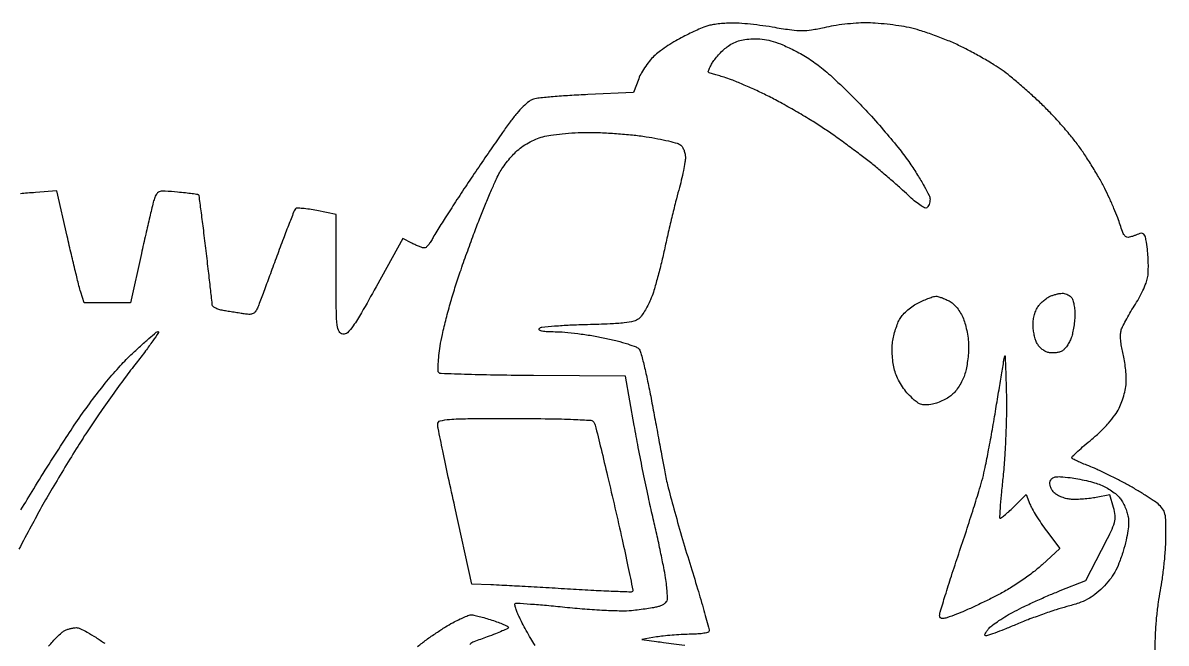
# Model space of a CAD drawing. Extents: x 0 to 561, y -221 to 322.
# Drawn here: x 231.7 to 502.3, y 175 to 321.8 of the extents above; entities that cross this region are included whole.
import ezdxf

# ---------------------------------------------------------------- set-up
doc = ezdxf.new("R2010")
doc.units = 0
doc.header["$MEASUREMENT"] = 0

msp = doc.modelspace()

# ---------------------------------------------------------------- linework, layer by layer
for points in [[(499.74, 169.53), (499.74, 175.41, -0.016086), (499.83, 178.11, -0.009117), (500.1, 181.36, -0.009095), (500.49, 184.64, -0.014784), (500.95, 187.4, 0.014694), (501.42, 190.19, 0.008497), (501.83, 193.58, 0.008487), (502.13, 196.99, 0.01409), (502.25, 199.88, 0.006912), (502.25, 203.76, 0.053434), (502.03, 205.55, 0.101725), (501.48, 206.76, 0.056814), (500.38, 207.94, 0.030377), (499.27, 208.78, 0.007477), (497.34, 210.03, 0.007626), (495.09, 211.39, 0.00756), (492.8, 212.68, 0.007183), (490.38, 213.96, 0.005906), (487.76, 215.24, 0.00597), (485.33, 216.37, 0.015741), (483.55, 217.1, -0.011053), (482.17, 217.66, -0.017458), (481.01, 218.2, -0.01176), (480.1, 218.69, -0.298323), (479.98, 218.93, -0.178867), (480.13, 219.22, -0.003321), (481.4, 220.4, -0.007709), (482.93, 221.76, -0.005024), (484.74, 223.28, 0.019704), (486.78, 225.1, 0.020531), (488.63, 227.04, 0.021912), (490.16, 228.94, 0.04251), (491.17, 230.6, 0.030342), (491.83, 232.17, 0.022134), (492.39, 233.97, 0.022482), (492.76, 235.75, 0.040755), (492.88, 237.24, 0.020642), (492.82, 238.7, 0.011479), (492.63, 240.49, 0.011434), (492.36, 242.28, 0.018119), (492.03, 243.8, -0.021622), (491.74, 245.22, -0.020138), (491.56, 246.69, -0.02059), (491.51, 248.01, -0.061857), (491.63, 248.9, -0.049075), (491.96, 249.83, -0.010653), (492.73, 251.35, -0.01101), (493.69, 253.07, -0.01034), (494.76, 254.79, 0.017233), (495.82, 256.57, 0.01573), (496.79, 258.47, 0.015966), (497.55, 260.22, 0.048241), (497.92, 261.47, 0.035085), (498.06, 262.72, 0.013398), (498.09, 264.49, 0.013191), (498.03, 266.42, 0.015779), (497.86, 268.22, 0.009693), (497.53, 270.53, 0.072243), (497.19, 271.58, 0.212579), (496.72, 271.97, 0.169885), (496.06, 271.94, -0.007933), (495.48, 271.71, -0.005018), (494.81, 271.46, -0.005039), (494.14, 271.23, -0.009257), (493.59, 271.06, -0.179761), (492.98, 271.11, -0.127765), (492.45, 271.54, -0.067858), (491.95, 272.46, -0.019288), (491.43, 274.01, 0.021053), (490.87, 275.64, 0.007622), (489.96, 277.9, 0.007543), (488.88, 280.35, 0.008907), (487.78, 282.63, 0.013686), (486.49, 285.03, 0.007884), (484.81, 287.85, 0.007873), (483.03, 290.63, 0.013043), (481.44, 292.92, 0.015273), (479.67, 295.17, 0.007947), (477.33, 297.88, 0.007895), (474.83, 300.58, 0.01193), (472.57, 302.85, 0.007654), (470.29, 304.96, 0.005946), (467.75, 307.19, 0.006016), (465.33, 309.21, 0.014451), (463.48, 310.64, 0.018805), (461.54, 311.93, 0.007957), (458.85, 313.52, 0.007859), (455.93, 315.13, 0.010183), (453.19, 316.52, 0.015103), (450.35, 317.77, 0.010797), (447.1, 319.01, 0.010916), (443.95, 320.06, 0.022866), (441.46, 320.71, 0.01514), (439.05, 321.15, 0.009614), (436.24, 321.51, 0.009656), (433.45, 321.76, 0.017602), (431.17, 321.84, 0.018391), (428.92, 321.76, 0.010788), (426.24, 321.51, 0.010781), (423.56, 321.14, 0.018017), (421.34, 320.69, -0.017321), (418.38, 320.11, -0.040818), (416.15, 319.92, -0.033736), (413.67, 320.09, -0.008757), (409.72, 320.71, 0.008667), (406.87, 321.15, 0.00767), (403.9, 321.51, 0.007725), (401.21, 321.75, 0.023189), (399.36, 321.8, 0.013182), (397.84, 321.73, 0.011514), (396.25, 321.58, 0.011654), (394.82, 321.38, 0.033398), (393.84, 321.15, 0.02339), (392.85, 320.8, 0.006483), (391.33, 320.15, 0.006531), (389.62, 319.37, 0.0068), (387.96, 318.55, 0.016245), (386.25, 317.61, 0.011405), (384.38, 316.45, 0.011523), (382.64, 315.25, 0.02351), (381.35, 314.21, 0.037537), (380.24, 313.09, 0.023057), (379.11, 311.61, 0.023063), (378.12, 310.04, 0.03775), (377.45, 308.62), (376.2, 305.34), (365.4, 304.85, 0.004157), (361.12, 304.62, 0.005329), (357.18, 304.34, 0.004157), (353.89, 304.03, 0.044904), (352.58, 303.78, 0.095176), (351.52, 303.25, 0.027965), (350.14, 302.05, 0.024875), (348.6, 300.4, 0.01672), (347.01, 298.37, 0.005722), (345.2, 295.85, 0.001775), (342.53, 292.01, 0.001775), (339.59, 287.71, 0.001953), (336.76, 283.51, 0.002403), (334.1, 279.49, 0.002933), (331.66, 275.71, 0.002459), (329.64, 272.5, 0.020681), (328.79, 271.01, -0.023211), (328.25, 270.07, -0.031149), (327.66, 269.26, -0.032067), (327.12, 268.69, -0.189781), (326.74, 268.54, -0.076732), (326.31, 268.6, -0.014371), (325.55, 268.87, -0.015077), (324.67, 269.23, -0.013286), (323.78, 269.66), (321.6, 270.79), (315.29, 259.34, -0.003787), (311.83, 253.17, -0.02326), (309.87, 250.09, -0.04597), (308.5, 248.48, -0.233349), (307.41, 248.12, -0.240369), (306.52, 248.76, -0.09424), (306.06, 250.24, -0.025594), (305.88, 253.4, -0.001732), (305.84, 262.4), (305.84, 276.46), (301.27, 277.39, 0.012053), (299.49, 277.71, 0.017651), (297.9, 277.9, 0.013184), (296.6, 277.97, 0.211097), (296.21, 277.81, 0.097429), (295.92, 277.37, 0.001296), (294.71, 274.32, 0.003651), (293.34, 270.76, 0.002383), (291.81, 266.63, -0.000759), (290.26, 262.42, -0.001008), (288.84, 258.6, -0.000711), (287.64, 255.4, -0.010161), (287.18, 254.27, -0.056981), (286.72, 253.45, -0.12405), (286.17, 252.99, -0.111137), (285.43, 252.82, -0.040555), (284.35, 252.9, 0.000133), (283.33, 253.06, 0.000061), (282.01, 253.27, 0.00006), (280.62, 253.49, 0.000083), (279.37, 253.68, -0.029471), (278.27, 253.92, -0.042662), (277.35, 254.27, -0.050262), (276.69, 254.67, -0.23145), (276.5, 255.05, 0.02346), (276.46, 255.73, 0.000417), (276.05, 259.37, 0.001044), (275.56, 263.6, 0.000696), (274.99, 268.46, 0.001387), (274.4, 273.26, 0.002262), (273.88, 277.33, 0.000293), (273.39, 280.94, 0.193976), (273.29, 281.11, 0.134883), (273.11, 281.19, 0.00137), (271.74, 281.37, 0.004317), (270.15, 281.56, 0.002774), (268.3, 281.75, 0.007547), (265.38, 282, 0.0734), (264.14, 281.91, 0.16904), (263.43, 281.46, 0.083727), (262.91, 280.53, 0.025726), (262.56, 279.37, 0.001621), (261.72, 275.91, 0.002384), (260.76, 271.78, 0.001768), (259.73, 267.2), (257.17, 255.59), (251.66, 255.59), (246.16, 255.59), (245.39, 258.06, -0.013747), (244.96, 259.59, -0.001674), (244.13, 262.97, -0.001985), (243.16, 267, -0.001635), (242.17, 271.3), (239.71, 282.06), (234.69, 281.67, 0.001589), (232.75, 281.52, 0.002542), (231.1, 281.37, 0.000498)], [(352.92, 174.45, -0.006949), (351.91, 176.11, -0.005224), (350.84, 177.97, -0.005283), (349.88, 179.74, -0.012097), (349.2, 181.1, -0.015014), (348.71, 182.22, -0.022624), (348.36, 183.23, -0.018983), (348.15, 184.04, -0.255116), (348.23, 184.33, -0.215613), (348.59, 184.46, -0.001519), (351.84, 184.24, -0.005442), (355.6, 183.94, -0.003413), (359.99, 183.51, 0.007082), (364.67, 183.08, 0.007264), (369.32, 182.78, 0.007073), (373.35, 182.65, 0.030157), (375.77, 182.74, 0.005478), (377.58, 182.95, 0.005367), (379.41, 183.19, 0.005293), (381.01, 183.44, 0.020162), (382, 183.65, 0.038334), (382.72, 183.89, 0.040157), (383.39, 184.24, 0.043558), (383.91, 184.63, 0.118186), (384.17, 185.01, 0.098012), (384.27, 185.6, 0.010272), (384.21, 186.99, 0.012413), (384.06, 188.66, 0.009646), (383.82, 190.47, 0.010436), (383.39, 192.86, 0.002922), (382.63, 196.59, 0.002946), (381.72, 200.8, 0.003096), (380.78, 204.92, -0.005164), (379.74, 209.55, -0.002682), (378.53, 215.35, -0.002666), (377.35, 221.32, -0.004057), (376.4, 226.52), (374.36, 238.22), (352.55, 238.33, -0.002474), (344.14, 238.42, -0.003963), (336.97, 238.58, -0.000895), (330.7, 238.79, -0.189769), (330.15, 239.02, -0.20006), (329.96, 239.49, -0.011119), (330, 241.1, -0.015755), (330.16, 243.06, -0.010766), (330.45, 245.28, -0.017232), (330.98, 248.05, -0.006875), (331.89, 251.81, -0.006793), (332.98, 255.84, -0.0085), (334.11, 259.55, -0.005038), (335.39, 263.4, -0.003178), (336.97, 267.87, -0.003191), (338.57, 272.24, -0.00586), (339.93, 275.77, -0.002983), (341.2, 278.89, -0.003117), (342.49, 281.94, -0.002994), (343.63, 284.56, -0.013739), (344.35, 286.06, -0.030825), (345.06, 287.27, -0.015449), (346.1, 288.7, -0.015278), (347.27, 290.13, -0.021805), (348.4, 291.31, -0.036364), (349.74, 292.42, -0.027034), (351.36, 293.45, -0.02696), (353.09, 294.3, -0.035329), (354.75, 294.88, -0.030553), (356.62, 295.26, -0.010697), (359.35, 295.59, -0.010576), (362.38, 295.82, -0.012166), (365.27, 295.91, -0.012653), (368.41, 295.85, -0.007222), (372.19, 295.63, -0.007209), (375.99, 295.3, -0.011857), (379.2, 294.89, -0.00974), (381.98, 294.42, -0.012662), (384.52, 293.87, -0.010353), (386.59, 293.32, -0.103533), (387.39, 292.9, -0.085114), (387.82, 292.4, -0.043727), (388.18, 291.65, -0.041784), (388.42, 290.79, -0.049189), (388.51, 289.95, -0.041952), (388.41, 288.83, -0.008502), (388.04, 286.86, -0.008912), (387.54, 284.58, -0.008241), (386.93, 282.25, 0.005999), (386.2, 279.48, 0.002544), (385.28, 275.75, 0.002516), (384.34, 271.76, 0.003291), (383.53, 268.1, -0.007157), (382.72, 264.61, -0.007065), (381.81, 261.12, -0.006967), (380.93, 258.1, -0.026825), (380.25, 256.26, -0.019543), (379.6, 254.89, -0.018663), (378.83, 253.55, -0.018981), (378.07, 252.42, -0.06105), (377.45, 251.77, -0.119903), (376.29, 251.2, -0.025458), (374.05, 250.82, -0.017669), (370.66, 250.56, -0.004924), (365.35, 250.38, 0.005907), (361.18, 250.23, 0.008884), (357.55, 249.99, 0.004475), (354.5, 249.71, 0.168109), (353.88, 249.43, 0.513665), (353.92, 249.14, 0.073349), (354.58, 248.92, 0.033514), (355.86, 248.77, 0.011862), (357.69, 248.72, -0.022493), (359.93, 248.61, -0.008706), (363.02, 248.27, -0.008599), (366.35, 247.79, -0.010521), (369.45, 247.22, -0.011406), (372.38, 246.54, -0.017369), (374.88, 245.81, -0.015586), (376.84, 245.1, -0.140546), (377.55, 244.55, -0.093365), (377.97, 243.67, -0.004929), (378.74, 240.64, -0.007622), (379.57, 237, -0.005462), (380.39, 232.91, -0.000495), (381.23, 228.43, -0.0004), (382.13, 223.62, -0.000404), (382.95, 219.17, -0.001044), (383.53, 215.97, 0.017774), (384.28, 212.48, 0.004355), (385.78, 206.81, 0.004455), (387.6, 200.33, 0.004435), (389.55, 193.87, -0.002771), (391.39, 187.85, -0.004433), (392.88, 182.68, -0.001071), (394.14, 178.15, -0.200525), (394.08, 177.69, -0.218414), (393.76, 177.46, -0.013452), (392.57, 177.26, -0.017985), (391.1, 177.12, -0.012207), (389.41, 177.06, 0.010009), (387.5, 176.99, 0.00691), (385.35, 176.85, 0.00697), (383.27, 176.65, 0.014147), (381.65, 176.43), (378.22, 175.86), (381.65, 175.37, 0.001161), (383.36, 175.14, 0.000437), (385.75, 174.81, 0.000433), (388.35, 174.47, 0.000527)], [(229.46, 281.09, 0.00011), (229, 277.26, 0.001422)], [(231.23, 206.5, -0.005207), (234.24, 211.52, -0.003226), (237.87, 217.35, -0.003235), (241.54, 223.07, -0.005824), (244.63, 227.7, -0.009946), (247.86, 232.23, -0.010859), (251.18, 236.49, -0.011631), (254.38, 240.25, -0.019862), (257.25, 243.21, -0.00516), (259.52, 245.32, -0.007887), (261.53, 247.11, -0.003504), (263.27, 248.58, -0.175629), (263.68, 248.73, -0.600301), (263.79, 248.53, -0.004048), (262.43, 246.55, -0.008928), (260.7, 244.15, -0.005026), (258.52, 241.3, 0.006701), (255.89, 237.85, 0.003751), (252.79, 233.59, 0.003741), (249.72, 229.24, 0.006079), (247.18, 225.49, 0.006292), (244.67, 221.57, 0.003355), (241.65, 216.66, 0.003339), (238.64, 211.61, 0.005193), (236.12, 207.21, 0.004267), (233.63, 202.67, 0.002487), (230.72, 197.19, 0.002486)], [(325.12, 174.21, -0.009606), (327.21, 175.78, -0.007559), (329.53, 177.4, -0.007652), (331.74, 178.84, -0.018655), (333.42, 179.82, -0.010225), (334.83, 180.53, -0.012718), (336.17, 181.14, -0.011035), (337.32, 181.59, -0.088425), (337.87, 181.68, -0.056922), (338.44, 181.62, -0.006755), (339.68, 181.32, -0.007999), (341.15, 180.91, -0.006483), (342.71, 180.43, -0.010062), (344.2, 179.91, -0.015813), (345.46, 179.4, -0.009914), (346.46, 178.94, -0.286271), (346.6, 178.71, -0.288176), (346.45, 178.47, -0.006139), (345.14, 177.85, -0.012213), (343.53, 177.17, -0.007687), (341.61, 176.45, 0.005668), (338.46, 175.28, 0.087426), (337.47, 174.69, 0.278223)], [(237.78, 174.22, -0.015173), (238.77, 175.4, -0.015212), (239.83, 176.5, -0.01521), (240.8, 177.41, -0.056856), (241.49, 177.89, -0.035481), (242.13, 178.18, -0.023225), (242.91, 178.42, -0.023373), (243.69, 178.58, -0.040817), (244.35, 178.64, -0.113222), (245.19, 178.44, -0.013251), (246.92, 177.55, -0.015346), (248.94, 176.35, -0.011995), (251.06, 174.93, -0.018833)]]:
    msp.add_lwpolyline(points, format="xyb")
for points in [[(404.99, 318.06, -0.034039), (407.2, 317.91, -0.038513), (409.27, 317.46, -0.031414), (411.57, 316.61, -0.013591), (414.52, 315.21, -0.026103), (417.71, 313.38, -0.0257), (420.7, 311.22, -0.019699), (424.06, 308.29, -0.007592), (428.5, 303.97, -0.011029), (432.07, 300.24, -0.008286), (435.82, 295.99, -0.008392), (439.23, 291.86, -0.018752), (441.65, 288.59, -0.009505), (443.47, 285.81, -0.012749), (445.01, 283.21, -0.009911), (446.19, 281, -0.118031), (446.41, 280.07, -0.046143), (446.35, 279.45, -0.045983), (446.18, 278.84, -0.049977), (445.93, 278.34, -0.112784), (445.63, 278.05, -0.270442), (445.14, 278.04, -0.022961), (444.02, 278.72, -0.025473), (442.68, 279.73, -0.016699), (441.25, 281.01, 0.008693), (439.49, 282.64, 0.00393), (437.14, 284.7, 0.003889), (434.62, 286.85, 0.005309), (432.31, 288.74, 0.007239), (429.83, 290.67, 0.00403), (426.76, 292.95, 0.004018), (423.61, 295.22, 0.006493), (420.89, 297.09, 0.010311), (418.06, 298.89, 0.005864), (414.57, 300.97, 0.005853), (411, 302.97, 0.009621), (407.93, 304.58, 0.007519), (405.06, 305.96, 0.007093), (402.08, 307.28, 0.007073), (399.42, 308.37, 0.024396), (397.65, 308.97, -0.002894), (396.32, 309.36, -0.004257), (395.15, 309.72, -0.002051), (394.16, 310.04, -0.077564), (393.96, 310.14, -0.335121), (393.91, 310.31, -0.014607), (394.14, 310.91, -0.019787), (394.49, 311.64, -0.012221), (394.96, 312.48, -0.037303), (395.62, 313.43, -0.019704), (396.57, 314.5, -0.019498), (397.63, 315.53, -0.028415), (398.64, 316.34, -0.041774), (399.99, 317.14, -0.046724), (401.4, 317.67, -0.04173), (403.02, 317.96, -0.024259)], [(447.78, 257.11, -0.067935), (448.3, 257.04, -0.017391), (449.11, 256.78, -0.017389), (450.03, 256.42, -0.016859), (450.92, 256, -0.063632), (451.89, 255.33, -0.040237), (452.83, 254.34, -0.037732), (453.66, 253.13, -0.036776), (454.31, 251.79, -0.030985), (454.79, 250.35, -0.017901), (455.19, 248.57, -0.017844), (455.46, 246.75, -0.028443), (455.55, 245.18, -0.020263), (455.49, 243.63, -0.013443), (455.3, 241.85, -0.013541), (455.01, 240.13, -0.025537), (454.68, 238.76, -0.037029), (454.2, 237.51, -0.024661), (453.48, 236.15, -0.024856), (452.65, 234.9, -0.043737), (451.82, 233.97, -0.046521), (450.86, 233.21, -0.027757), (449.58, 232.49, -0.027621), (448.22, 231.9, -0.042411), (446.99, 231.56, -0.033705), (445.3, 231.37, -0.10326), (444.18, 231.55, -0.086261), (443.1, 232.19, -0.019176), (441.53, 233.64, -0.036357), (440.43, 234.92, -0.027192), (439.4, 236.47, -0.027395), (438.56, 238.1, -0.039697), (438.02, 239.62, -0.030011), (437.7, 241.16, -0.018759), (437.51, 242.98, -0.018811), (437.45, 244.8, -0.032256), (437.56, 246.31, -0.025088), (437.83, 247.74, -0.018172), (438.27, 249.3, -0.018433), (438.79, 250.75, -0.03767), (439.33, 251.84, -0.05537), (440.05, 252.8, -0.027309), (441.16, 253.86, -0.02671), (442.44, 254.84, -0.035092), (443.72, 255.59, -0.011676), (444.97, 256.17, -0.013652), (446.18, 256.66, -0.01265), (447.22, 257.02, -0.076934)], [(477.68, 257.82, -0.066818), (478.2, 257.77, -0.041506), (478.79, 257.59, -0.040996), (479.34, 257.3, -0.057457), (479.78, 256.96, -0.111643), (480.13, 256.4, -0.030021), (480.42, 255.38, -0.02885), (480.63, 254.16, -0.026318), (480.69, 252.88, -0.022069), (480.63, 251.49, -0.015393), (480.45, 249.94, -0.015561), (480.17, 248.45, -0.03085), (479.85, 247.3, -0.03784), (479.42, 246.32, -0.033334), (478.84, 245.37, -0.034837), (478.19, 244.59, -0.080196), (477.58, 244.12, -0.063143), (476.9, 243.86, -0.036337), (476.04, 243.72, -0.035718), (475.13, 243.7, -0.049283), (474.33, 243.82, -0.07224), (473.57, 244.13, -0.045778), (472.79, 244.69, -0.045104), (472.11, 245.4, -0.061485), (471.65, 246.16, -0.038082), (471.32, 247.05, -0.02009), (471.04, 248.21, -0.019874), (470.85, 249.42, -0.028868), (470.79, 250.5, -0.041694), (470.88, 251.57, -0.029103), (471.15, 252.75, -0.029479), (471.54, 253.86, -0.052565), (472.01, 254.71, -0.03783), (472.6, 255.43, -0.027119), (473.36, 256.14, -0.027553), (474.16, 256.74, -0.05163), (474.87, 257.12, -0.019221), (475.58, 257.37, -0.015113), (476.37, 257.6, -0.015368), (477.12, 257.76, -0.03599)], [(464.48, 233.87, -0.009744), (464.49, 229.39, -0.005882), (464.33, 224.08, -0.005891), (464.06, 218.81, -0.010275), (463.69, 214.44, 0.00287), (463.32, 210.77, 0.004564), (463.05, 207.62, 0.001193), (462.85, 204.88, 0.186342), (462.94, 204.59, 0.404971), (463.15, 204.56, 0.00967), (464, 205.22, 0.01577), (465.03, 206.09, 0.009367), (466.2, 207.19), (469.21, 210.13), (470.05, 207.9, 0.037833), (470.58, 206.78, 0.010855), (471.56, 205.12, 0.010857), (472.76, 203.29, 0.011343), (474.02, 201.55), (477.14, 197.41), (472.96, 193.55, -0.023644), (470.93, 191.84, -0.012133), (468.24, 189.89, -0.01203), (465.36, 188, -0.017738), (462.74, 186.51, -0.006564), (460.13, 185.18, -0.005281), (457.29, 183.82, -0.00534), (454.65, 182.62, -0.013594), (452.69, 181.82, -0.006779), (450.41, 180.99, -0.063296), (449.39, 180.78, -0.230083), (448.9, 180.97, -0.189001), (448.69, 181.49, -0.073296), (448.82, 182.34, -0.001658), (450.02, 186.27, -0.003691), (451.47, 190.86, -0.002486), (453.2, 196.09, 0.00213), (455.01, 201.55, 0.002302), (456.72, 206.9, 0.002169), (458.16, 211.49, 0.011113), (458.88, 214.06, 0.013079), (459.46, 216.57, 0.003139), (460.29, 220.75, 0.003222), (461.17, 225.57, 0.003187), (462, 230.42, -0.000285), (462.75, 234.99, -0.000431), (463.41, 238.97, -0.000161), (463.99, 242.4, -0.010464), (464.1, 242.99, -0.878884), (464.17, 242.98, -0.001927), (464.28, 240.64, -0.003288), (464.38, 237.62, -0.001738)], [(348.08, 228.16, -0.002789), (356.38, 228.11, -0.008451), (362.03, 227.95, -0.004971), (366.16, 227.73, -0.242698), (366.84, 227.31, -0.077632), (367.14, 226.62, -0.000668), (368.53, 221, -0.002324), (370.09, 214.52, -0.001494), (371.84, 206.99, -0.001894), (373.53, 199.5, -0.003098), (374.9, 193.14, -0.000456), (376.07, 187.5, -0.252502), (375.97, 187.18, -0.207784), (375.65, 187.06, -0.000757), (371.53, 187.2, -0.003758), (366.83, 187.41, -0.00233), (361.31, 187.73, 0.000758), (355.5, 188.08, 0.000837), (349.87, 188.4, 0.000776), (345.06, 188.65, 0.004291), (342.47, 188.77), (337.96, 188.92), (333.93, 207.21, -0.00129), (332.38, 214.31, -0.001941), (331.08, 220.51, -0.00076), (329.98, 225.84, -0.044882), (329.87, 226.83, -0.348003), (330.46, 227.6, -0.04494), (332.64, 227.95, -0.016814), (336.99, 228.13, -0.001457)], [(479.57, 214.16, -0.016954), (481.39, 213.88, -0.011983), (483.42, 213.45, -0.012113), (485.33, 212.95, -0.024862), (486.8, 212.45, -0.03115), (488.08, 211.84, -0.023915), (489.4, 211.02, -0.024434), (490.56, 210.14, -0.051482), (491.35, 209.33, -0.039786), (491.96, 208.42, -0.022856), (492.55, 207.24, -0.022725), (493.03, 205.99, -0.034943), (493.32, 204.87, -0.056131), (493.43, 203.41, -0.027015), (493.26, 201.55, -0.022817), (492.82, 199.33, -0.01419), (492.13, 196.77, -0.017543), (491.14, 193.89, -0.03641), (490.14, 191.74, -0.04106), (488.92, 189.93, -0.029593), (487.28, 188.12, -0.028146), (485.44, 186.51, -0.044335), (483.68, 185.36, -0.039893), (481.61, 184.46, -0.018171), (478.79, 183.62, 0.014536), (476.26, 182.88, 0.006707), (473.02, 181.77, 0.006637), (469.64, 180.53, 0.009154), (466.64, 179.31, -0.005875), (464, 178.22, -0.009411), (461.72, 177.36, -0.003758), (459.78, 176.68, -0.285688), (459.47, 176.75, -0.281584), (459.42, 176.98, -0.043699), (459.6, 177.42, -0.037886), (459.95, 177.97, -0.024229), (460.42, 178.55, -0.051994), (461.22, 179.26, -0.011446), (462.73, 180.31, -0.011789), (464.55, 181.44, -0.011093), (466.45, 182.51, -0.010743), (468.69, 183.65, -0.00539), (471.57, 184.99, -0.005349), (474.57, 186.31, -0.007884), (477.24, 187.4), (483.31, 189.78), (487.01, 196.97, 0.005321), (489.26, 201.45, 0.04565), (490.06, 203.55, 0.090099), (490.21, 205.16, 0.05057), (489.84, 207.11), (488.96, 210.05), (485.78, 209.46, -0.015574), (484.37, 209.25, -0.01062), (482.75, 209.09, -0.010711), (481.18, 209, -0.021139), (479.94, 209.01, -0.044553), (478.81, 209.16, -0.034844), (477.63, 209.53, -0.035865), (476.58, 210.02, -0.068856), (475.83, 210.59, -0.04887), (475.27, 211.27, -0.065107), (474.91, 212, -0.074508), (474.78, 212.7, -0.100066), (474.89, 213.34, -0.12743), (475.35, 213.99, -0.131812), (476.06, 214.32, -0.062033), (477.27, 214.38, -0.010589)]]:
    msp.add_lwpolyline(points, format="xyb", close=True)

doc.saveas('drawing.dxf')
